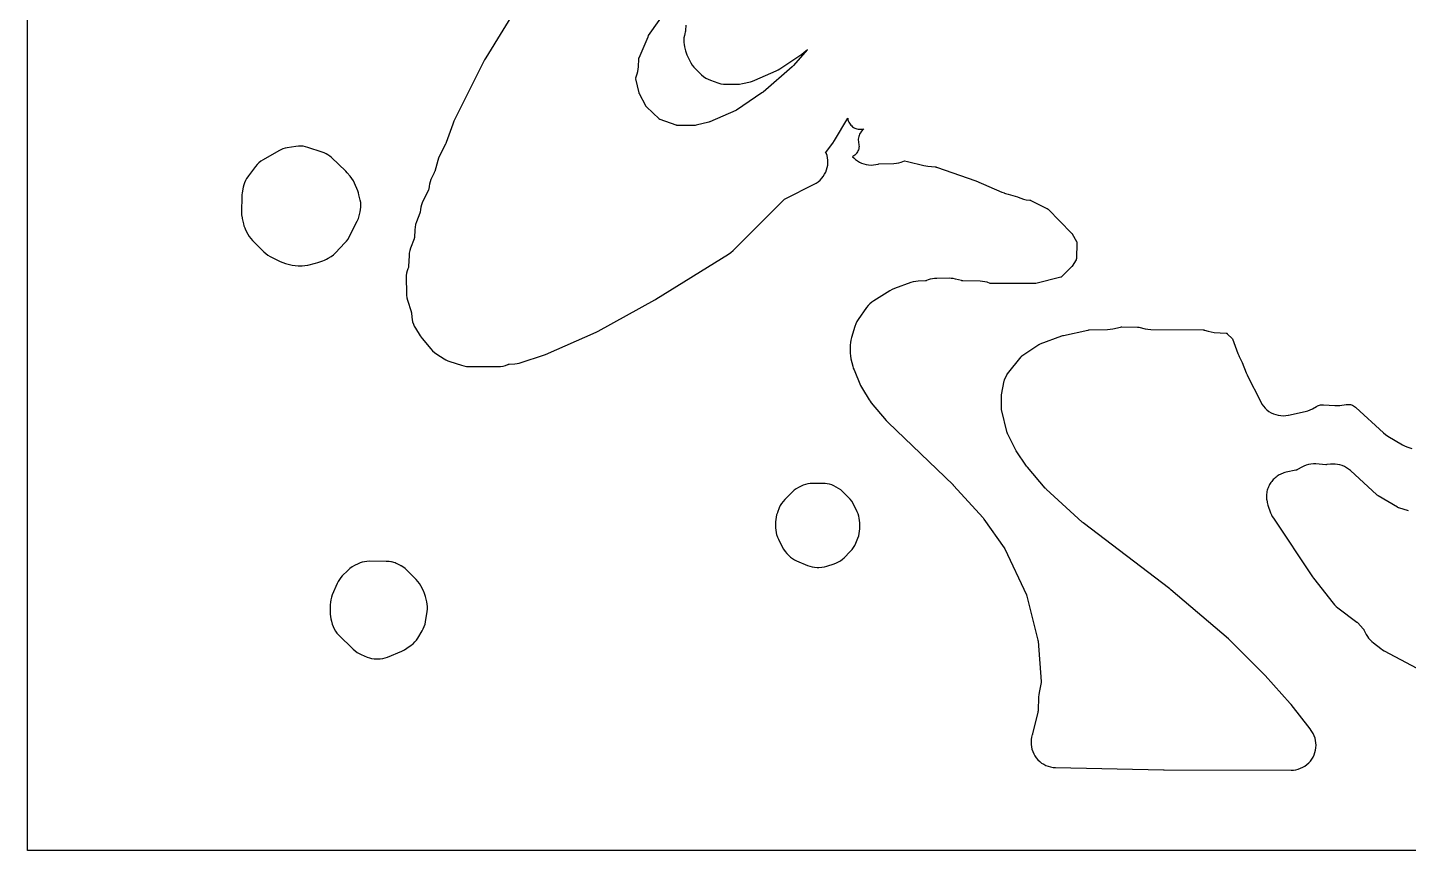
# Model space of a CAD drawing. Header units: millimetres. Extents: x 0 to 300, y 0 to 300.
# Drawn here: x 0 to 138.2, y 0 to 82.4 of the extents above; entities that cross this region are included whole.
import ezdxf

# ---------------------------------------------------------------- set-up
doc = ezdxf.new("R2010")
doc.units = ezdxf.units.MM
doc.layers.add('CUT', color=7, linetype='CONTINUOUS')

msp = doc.modelspace()

# ---------------------------------------------------------------- linework, layer by layer
at = {"layer": 'CUT'}
for points in [[(0, 299.9386), (0.0029, 299.9971), (0.0614, 300), (299.9341, 300), (299.9926, 299.9971), (299.9954, 299.9386), (299.9954, 0.0614), (299.9926, 0.0029), (299.9341, 0), (0.0614, 0), (0.0029, 0.0029), (0, 0.0614)], [(23.6523, 59.9117), (23.8461, 59.7381), (24.0569, 59.5857), (24.2823, 59.456), (25.281, 58.9487), (25.547, 58.8325), (25.8247, 58.7479), (26.4899, 58.5867), (26.7868, 58.5335), (27.088, 58.5165), (27.4689, 58.5179), (27.7618, 58.5363), (28.0505, 58.5888), (28.824, 58.777), (29.0301, 58.8367), (29.5307, 59.0051), (29.7267, 59.0803), (29.9156, 59.1717), (30.0963, 59.2786), (30.3719, 59.4579), (30.5999, 59.6252), (30.8076, 59.8172), (31.7595, 60.803), (31.9236, 60.9909), (32.0682, 61.1943), (32.1918, 61.411), (32.9886, 62.9858), (33.1013, 63.2438), (33.1844, 63.5128), (33.2836, 63.9131), (33.3293, 64.1433), (33.3533, 64.3768), (33.3552, 64.6114), (33.3352, 64.8453), (33.2932, 65.0762), (33.1655, 65.6303), (33.1114, 65.8277), (33.0414, 66.02), (32.7298, 66.7774), (32.6097, 67.0285), (32.4625, 67.2647), (32.2899, 67.4831), (31.9833, 67.8296), (31.8346, 67.9838), (30.4082, 69.3412), (30.2411, 69.4866), (30.0619, 69.6167), (29.8718, 69.7304), (29.6725, 69.8268), (29.4653, 69.9052), (28.037, 70.3746), (27.8076, 70.4381), (27.5731, 70.4795), (27.3358, 70.4984), (27.0977, 70.4946), (26.8611, 70.4682), (25.9807, 70.3272), (25.7612, 70.2818), (25.5467, 70.217), (25.3388, 70.1333), (25.1392, 70.0312), (23.5705, 69.1381), (23.3539, 68.9996), (23.1527, 68.8396), (22.969, 68.6598), (22.8047, 68.462), (22.1133, 67.5367), (22.0393, 67.4377), (21.9094, 67.2459), (21.7978, 67.0429), (21.7054, 66.8305), (21.6331, 66.6104), (21.5815, 66.3846), (21.4809, 65.826), (21.454, 65.6346), (21.442, 65.4416), (21.4063, 63.9291), (21.4178, 63.6237), (21.4664, 63.3219), (21.4838, 63.2447), (21.6, 62.7275), (21.6555, 62.522), (21.7283, 62.322), (21.8178, 62.1289), (22.0553, 61.6689), (22.1863, 61.4445), (22.3399, 61.235), (22.5144, 61.0426)], [(76.1798, 29.5289), (76.3565, 29.3664), (76.548, 29.2216), (76.7524, 29.0958), (76.968, 28.9903), (78.0395, 28.528), (78.2753, 28.44), (78.5189, 28.3762), (78.7676, 28.3372), (79.0189, 28.3234), (79.2048, 28.3226), (79.4748, 28.3361), (79.7418, 28.3786), (80.0026, 28.4497), (80.738, 28.6935), (80.9533, 28.7762), (81.1602, 28.8783), (81.3567, 28.999), (81.5412, 29.1374), (81.7123, 29.2921), (82.3403, 29.9155), (82.5114, 30.1036), (82.6626, 30.3082), (82.7922, 30.527), (82.8989, 30.7579), (83.1007, 31.2604), (83.1793, 31.4868), (83.2359, 31.7198), (83.2698, 31.9571), (83.2809, 32.1966), (83.2799, 32.785), (83.2688, 33.0161), (83.2364, 33.2452), (83.1829, 33.4703), (83.1089, 33.6895), (83.0149, 33.9009), (82.611, 34.7067), (82.4766, 34.9421), (82.3175, 35.1615), (82.1356, 35.3624), (81.5975, 35.8955), (81.3932, 36.0769), (81.1704, 36.2349), (80.9317, 36.3676), (80.6848, 36.4877), (80.4755, 36.578), (80.2589, 36.6488), (80.0368, 36.6996), (79.8109, 36.73), (79.5832, 36.7397), (78.5391, 36.7364), (78.3054, 36.7247), (78.0738, 36.6912), (77.8463, 36.6362), (77.625, 36.5602), (77.4118, 36.4638), (77.1543, 36.3326), (76.9238, 36.1991), (76.7087, 36.0419), (76.5116, 35.8628), (75.7767, 35.1194), (75.609, 34.9316), (75.4609, 34.728), (75.3341, 34.5104), (75.2298, 34.2812), (75.0424, 33.8074), (75.04, 33.8013), (74.9636, 33.5777), (74.9086, 33.3478), (74.8756, 33.1137), (74.8648, 32.8776), (74.8659, 32.2772), (74.8768, 32.048), (74.9087, 31.8208), (74.9613, 31.5974), (74.9644, 31.588), (74.9697, 31.5658), (75.0432, 31.3492), (75.1362, 31.1403), (75.5223, 30.3694), (75.6519, 30.1414), (75.8047, 29.9283), (75.9789, 29.7323), (75.9822, 29.729)], [(30.6762, 22.1751), (30.8056, 21.9594), (30.9561, 21.7577), (31.1261, 21.5722), (32.5922, 20.1255), (32.7736, 19.9632), (32.9699, 19.8193), (33.1793, 19.6951), (33.3998, 19.5919), (33.9793, 19.3543), (34.203, 19.2748), (34.4332, 19.2168), (34.6679, 19.181), (34.9049, 19.1675), (35.047, 19.1662), (35.2978, 19.1766), (35.5463, 19.212), (35.79, 19.2721), (36.0264, 19.3564), (37.4564, 19.9486), (37.7214, 20.0771), (37.9694, 20.2358), (38.3845, 20.5374), (38.575, 20.6906), (38.7496, 20.8617), (38.9067, 21.0489), (39.0447, 21.2507), (39.4833, 21.964), (39.6016, 22.1797), (39.6982, 22.4059), (39.7721, 22.6406), (39.8226, 22.8814), (39.9862, 23.9118), (40.0128, 24.1578), (40.015, 24.4051), (39.9928, 24.6515), (39.9463, 24.8945), (39.817, 25.4262), (39.7317, 25.7048), (39.6147, 25.9716), (39.3495, 26.4913), (39.2205, 26.7149), (39.0691, 26.9239), (38.8969, 27.1163), (37.988, 28.032), (37.7828, 28.2171), (37.5585, 28.3783), (37.3798, 28.4789), (37.38, 28.4792), (37.3691, 28.4849), (37.3178, 28.5138), (37.2616, 28.5415), (37.2613, 28.5416), (36.9877, 28.6763), (36.8716, 28.727), (36.7787, 28.7676), (36.655, 28.8086), (36.5622, 28.8394), (36.5622, 28.8395), (36.4289, 28.8706), (36.3401, 28.8913), (36.34, 28.8913), (36.1894, 28.9122), (36.1141, 28.9227), (35.8863, 28.9333), (34.1703, 28.9351), (33.9443, 28.9251), (33.7202, 28.8947), (33.4997, 28.8442), (33.2847, 28.774), (33.0769, 28.6846), (32.7229, 28.513), (32.4765, 28.3758), (32.2471, 28.2118), (32.0377, 28.023), (31.4981, 27.4783), (31.3407, 27.3038), (31.2004, 27.1153), (31.0784, 26.9144), (30.9759, 26.703), (30.4947, 25.5794), (30.4066, 25.3409), (30.3432, 25.0948), (30.3052, 24.8434), (30.2928, 24.5895), (30.295, 23.6391), (30.3069, 23.4008), (30.3415, 23.1648), (30.3984, 22.9331), (30.4854, 22.64), (30.5691, 22.4028)]]:
    msp.add_lwpolyline(points, close=True, dxfattribs=at)
for points in [[(53.8296, 92.3545), (45.8441, 79.3177), (45.7404, 79.1309), (42.6702, 72.9973), (42.5431, 72.6955), (41.9038, 70.8474), (41.8721, 70.7653), (41.8345, 70.6857), (41.2327, 69.521), (41.1261, 69.2856), (41.0444, 69.0404), (40.7428, 67.951), (40.7368, 67.9312), (40.7056, 67.8517), (40.6965, 67.8331), (40.4449, 67.3473), (40.349, 67.1394), (40.2726, 66.9236), (40.2162, 66.7017), (40.1803, 66.4755), (40.1483, 66.1895), (40.1459, 66.1716), (40.1384, 66.135), (40.1245, 66.1008), (40.1165, 66.0843), (39.579, 65.0431), (39.483, 64.834), (39.4066, 64.617), (39.3505, 64.3939), (39.3151, 64.1665), (39.2857, 63.8959), (39.2835, 63.8786), (39.2764, 63.843), (39.2661, 63.8081), (39.2603, 63.7921), (38.9178, 62.9167), (38.8333, 62.6608), (38.7768, 62.3973), (38.749, 62.1292), (38.7097, 61.3337), (38.7081, 61.3129), (38.7015, 61.2704), (38.6904, 61.2288), (38.6835, 61.2091), (38.3352, 60.2979), (38.2518, 60.0379), (38.1972, 59.7704), (38.1722, 59.4985), (38.1346, 58.4907), (38.1332, 58.469), (38.1266, 58.4246), (38.1152, 58.3812), (38.108, 58.3607), (38.0569, 58.2276), (37.9829, 58.0038), (37.9303, 57.774), (37.8996, 57.5402), (37.8911, 57.3046), (37.9073, 55.8117), (37.9221, 55.5663), (37.9608, 55.3235), (38.0233, 55.0857), (38.3881, 53.9312), (38.394, 53.9105), (38.4114, 53.8234), (38.4139, 53.8021), (38.4537, 53.3614), (38.4851, 53.1321), (38.5376, 52.9067), (38.6107, 52.6871), (38.7038, 52.4753), (38.8161, 52.2729), (39.2803, 51.5208), (39.487, 51.2336), (40.357, 50.1894), (40.5349, 49.9972), (40.732, 49.8247), (40.9461, 49.6737), (41.6955, 49.2021), (41.873, 49.1003), (42.0582, 49.0133), (42.2499, 48.9418), (43.4156, 48.5605), (43.6694, 48.492), (43.929, 48.4506), (44.1915, 48.4366), (47.0819, 48.435), (47.3324, 48.4474), (47.5804, 48.4849), (47.8234, 48.547), (48.0589, 48.6332), (48.0734, 48.6393), (48.0943, 48.6475), (48.1388, 48.6607), (48.1846, 48.6687), (48.207, 48.6707), (48.7645, 48.7042), (48.9811, 48.7267), (49.1948, 48.7679), (49.4042, 48.8276), (51.6194, 49.565), (51.8407, 49.6506), (56.8989, 51.8868), (57.0965, 51.9848), (62.7824, 55.1245), (62.89, 55.1874), (70.1578, 59.6873), (70.3941, 59.8532), (70.6096, 60.0452), (75.7098, 65.1461), (75.7593, 65.1906), (75.8172, 65.2235), (78.7158, 66.6731), (78.9297, 66.7936), (79.1309, 66.9346), (79.3172, 67.0945), (79.4869, 67.272), (79.6384, 67.4653), (79.7702, 67.6724), (79.8811, 67.8916), (79.9699, 68.1205), (80.0358, 68.3571), (80.0782, 68.599), (80.0966, 68.8438), (80.091, 69.0893), (80.0613, 69.3331), (80.0078, 69.5728), (79.9629, 69.7091), (79.9458, 69.7613), (79.9147, 69.7795), (79.8435, 69.8311), (80.5861, 70.8039), (80.7532, 71.0524), (82.0758, 73.2987), (82.0809, 73.2485), (82.105, 73.1291), (82.1406, 73.0127), (82.1873, 72.9002), (82.2448, 72.7928), (82.3124, 72.6915), (82.3896, 72.5973), (82.4756, 72.511), (82.5696, 72.4335), (82.6706, 72.3656), (82.7778, 72.3078), (82.8901, 72.2607), (83.0065, 72.2247), (83.1258, 72.2003), (83.247, 72.1875), (83.3688, 72.1867), (83.4901, 72.1976), (83.6097, 72.2204), (83.6581, 72.2346), (83.439, 71.9475), (83.4212, 71.9242), (83.4162, 71.9176), (83.3288, 71.7909), (83.268, 71.6816), (83.218, 71.567), (83.1793, 71.4481), (83.1522, 71.326), (83.137, 71.202), (83.1337, 71.077), (83.1425, 70.9523), (83.1633, 70.829), (83.1684, 70.8098), (83.1931, 70.6965), (83.2068, 70.5814), (83.2093, 70.4655), (83.2005, 70.3498), (83.1807, 70.2356), (83.1499, 70.1238), (83.1085, 70.0155), (83.0568, 69.9117), (82.9991, 69.8193), (82.9733, 69.785), (82.9661, 69.7753), (82.964, 69.7725), (82.9609, 69.7685), (82.9544, 69.76), (82.8774, 69.6758), (82.7913, 69.5981), (82.698, 69.5292), (82.5986, 69.4695), (82.5946, 69.4676), (82.6046, 69.4572), (82.5728, 69.4386), (82.6773, 69.3251), (82.8567, 69.1646), (83.0507, 69.0221), (83.2575, 68.899), (83.4751, 68.7962), (83.7017, 68.7149), (83.935, 68.6558), (84.1729, 68.6193), (84.4132, 68.6059), (84.6537, 68.6157), (84.8921, 68.6486), (85.1263, 68.7042), (85.2092, 68.7282), (86.6987, 68.7674), (86.9456, 68.7862), (87.1895, 68.8293), (87.4279, 68.8963), (87.7726, 69.012), (87.7745, 69.0126), (88.0603, 68.9586), (89.6897, 68.549), (89.8954, 68.5064), (90.104, 68.4812), (90.8433, 68.4233), (90.8486, 68.4228), (90.8993, 68.4146), (90.9236, 68.4084), (90.9272, 68.4073), (90.945, 68.4016), (90.9495, 68.4001), (94.9101, 67.013), (97.518, 65.892), (97.7504, 65.8054), (97.7766, 65.7986), (97.8678, 65.7577), (98.1256, 65.6742), (99.0714, 65.4238), (99.1404, 65.3882), (99.4012, 65.2719), (99.6736, 65.1862), (99.954, 65.1321), (100.2945, 65.0864), (100.3145, 65.0831), (100.3569, 65.0727), (100.3963, 65.0583), (100.4104, 65.052), (100.4164, 65.0492), (102.0246, 64.2565), (102.0431, 64.2467), (102.081, 64.2224), (102.116, 64.194), (102.1311, 64.1795), (104.4751, 61.7995), (104.4788, 61.7956), (104.5117, 61.7562), (104.5269, 61.7343), (104.5392, 61.7139), (104.9755, 60.9497), (104.9836, 60.9348), (104.9986, 60.9018), (105.001, 60.8659), (105.001, 60.8488), (104.9613, 59.2299), (104.9603, 59.2109), (104.9552, 59.1704), (104.9381, 59.1333), (104.9288, 59.1167), (104.5575, 58.4893), (104.5547, 58.4847), (104.5252, 58.4431), (104.508, 58.423), (104.4916, 58.4059), (103.5163, 57.4431), (103.5019, 57.4296), (103.4688, 57.4033), (103.4292, 57.3886), (103.4102, 57.3832), (100.9129, 56.7449), (100.9078, 56.7437), (100.8585, 56.7352), (100.8326, 56.7331), (100.8094, 56.7325), (96.4581, 56.7426), (96.4391, 56.7431), (96.3985, 56.7473), (96.3585, 56.7556), (96.3402, 56.7609), (96.02, 56.862), (95.7914, 56.9224), (95.558, 56.9609), (95.3221, 56.9773), (93.6059, 57.0147), (93.5847, 57.0158), (93.4937, 57.0281), (93.4729, 57.0328), (92.857, 57.1889), (92.6498, 57.2322), (92.4395, 57.2578), (92.2279, 57.2655), (90.9913, 57.2582), (90.7732, 57.2474), (90.557, 57.2176), (90.3441, 57.169), (90.1363, 57.1021), (89.9774, 57.0431), (89.9591, 57.0369), (89.9189, 57.0265), (89.8779, 57.0203), (89.8586, 57.0189), (89.134, 56.9848), (88.8805, 56.9598), (88.6309, 56.9092), (88.3877, 56.8335), (86.7548, 56.2322), (86.5245, 56.134), (86.3052, 56.0133), (84.7039, 55.0244), (84.4968, 54.8817), (84.3051, 54.7188), (84.1307, 54.5374), (83.9754, 54.3395), (83.1407, 53.1576), (83.0011, 52.9361), (82.8854, 52.7013), (82.795, 52.4557), (82.4456, 51.3285), (82.3827, 51.0822), (82.3452, 50.8307), (82.3335, 50.5767), (82.3372, 49.7855), (82.3553, 49.4959), (82.407, 49.2103), (82.583, 48.4815), (82.639, 48.2851), (82.7108, 48.0939), (83.3739, 46.5269), (83.4539, 46.3562), (83.5466, 46.1919), (84.21, 45.1128), (84.3142, 44.9568), (84.4297, 44.8092), (85.9425, 43.0177), (86.1207, 42.8277), (92.6186, 36.5863), (92.6483, 36.5568), (92.6769, 36.5262), (95.6197, 33.273), (95.6663, 33.2183), (95.7095, 33.1608), (97.7469, 30.2746), (97.75, 30.27), (97.7929, 30.1971), (97.8015, 30.1799), (99.9693, 25.5662), (99.9767, 25.5495), (100.0032, 25.4751), (100.0081, 25.4575), (101.1125, 21.0368), (101.1137, 21.0316), (101.1269, 20.952), (101.1288, 20.9338), (101.4422, 16.9005), (101.4432, 16.8827), (101.4425, 16.8444), (101.4382, 16.8063), (101.435, 16.7888), (101.2272, 15.7967), (101.1916, 15.5797), (101.1752, 15.3603), (101.133, 13.9743), (101.1319, 13.9544), (101.1202, 13.8694), (101.116, 13.85), (100.5795, 11.6748), (100.5626, 11.6135), (100.5528, 11.5841), (100.4865, 11.347), (100.4439, 11.1045), (100.4253, 10.859), (100.4309, 10.6129), (100.4607, 10.3685), (100.5145, 10.1283), (100.5915, 9.8944), (100.6913, 9.6693), (100.8126, 9.4551), (100.9545, 9.2539), (101.1154, 9.0676), (101.294, 8.8981), (101.4883, 8.7469), (101.6965, 8.6155), (101.9167, 8.5053), (102.1466, 8.4173), (102.384, 8.3523), (102.6268, 8.311), (102.8723, 8.2938), (113.6985, 8.0683), (113.7425, 8.0678), (126.4455, 8.0267), (126.6906, 8.038), (126.9334, 8.0732), (127.1716, 8.1321), (127.4029, 8.214), (127.6251, 8.3182), (127.8359, 8.4437), (128.0335, 8.5892), (128.2158, 8.7534), (128.3811, 8.9347), (128.5279, 9.1314), (128.6547, 9.3414), (128.7603, 9.5629), (128.8437, 9.7937), (128.904, 10.0315), (128.9408, 10.2741), (128.9536, 10.5192), (128.9422, 10.7643), (128.907, 11.0071), (128.8481, 11.2453), (128.7661, 11.4766), (128.6618, 11.6987), (128.5363, 11.9095), (128.468, 12.0125), (128.3508, 12.1744), (126.4511, 14.5917), (126.3476, 14.715), (123.8555, 17.4971), (123.7632, 17.5947), (120.3351, 21.0309), (120.1897, 21.1654), (114.4276, 26.0914), (114.3157, 26.1817), (105.6432, 32.7719), (105.5994, 32.8069), (105.5572, 32.8439), (101.9514, 36.1625), (101.8997, 36.213), (101.8512, 36.2666), (100.0626, 38.3666), (100.0213, 38.4179), (99.9829, 38.4713), (98.9524, 39.9936), (98.9115, 40.0583), (98.8749, 40.1256), (98.0961, 41.6721), (98.0871, 41.6913), (98.0554, 41.777), (98.0498, 41.7974), (97.4748, 44.1337), (97.47, 44.156), (97.4583, 44.2537), (97.4576, 44.2765), (97.4595, 45.4878), (97.4599, 45.5057), (97.4674, 45.583), (97.4705, 45.6007), (97.7436, 47.0015), (97.7446, 47.0065), (97.7576, 47.0534), (97.7664, 47.077), (97.7755, 47.0978), (98.0062, 47.5902), (98.0161, 47.6099), (98.066, 47.6905), (98.0792, 47.708), (99.4322, 49.4095), (99.4446, 49.4242), (99.4736, 49.4539), (99.5055, 49.4804), (99.5213, 49.4916), (101.2194, 50.6307), (101.2381, 50.6424), (101.323, 50.6859), (101.3434, 50.6942), (103.5166, 51.5016), (103.5957, 51.5278), (103.6765, 51.5485), (106.118, 52.0835), (106.1357, 52.087), (106.2132, 52.0963), (106.2313, 52.0972), (108.093, 52.1411), (108.3521, 52.1607), (108.6078, 52.2071), (109.365, 52.3856), (109.3872, 52.3902), (109.4843, 52.401), (109.5069, 52.4015), (111.0888, 52.3866), (111.1109, 52.3858), (111.2056, 52.3737), (111.2272, 52.369), (111.833, 52.2177), (112.124, 52.1631), (112.4194, 52.1432), (117.6671, 52.1026), (117.6859, 52.102), (117.7262, 52.0976), (117.7659, 52.0892), (117.784, 52.0839), (118.1524, 51.9664), (118.4434, 51.8925), (118.7412, 51.854), (119.9642, 51.7701), (119.9832, 51.7683), (120.0233, 51.7613), (120.0548, 51.7356), (120.0686, 51.7225), (120.5823, 51.2068), (121.1206, 49.7466), (121.2153, 49.5237), (121.258, 49.4353), (121.5462, 48.8389), (121.9502, 47.8048), (122.048, 47.5862), (122.0594, 47.5635), (123.4148, 44.8842), (123.5401, 44.6648), (123.6868, 44.4592), (123.8536, 44.2695), (124.0386, 44.0975), (124.2401, 43.9452), (124.4559, 43.8139), (124.6839, 43.7051), (124.9217, 43.6198), (125.1668, 43.5589), (125.4169, 43.5232), (125.6693, 43.5128), (125.9214, 43.5279), (126.1708, 43.5684), (126.2095, 43.5768), (127.8792, 43.9355), (128.1263, 44.002), (128.3654, 44.0935), (128.5939, 44.2089), (129.0133, 44.4484), (129.0672, 44.4775), (129.0845, 44.4863), (129.191, 44.5339), (129.2964, 44.5692), (129.4047, 44.594), (129.5149, 44.6081), (129.6315, 44.6115), (129.651, 44.6111), (129.7121, 44.6084), (130.8269, 44.5318), (131.0739, 44.527), (131.3202, 44.5467), (131.9748, 44.6316), (132.0351, 44.638), (132.0543, 44.6395), (132.1698, 44.6432), (132.2796, 44.6361), (132.3882, 44.6183), (132.4945, 44.5902), (132.5977, 44.5518), (132.6966, 44.5037), (132.7904, 44.4462), (132.8826, 44.3766), (132.8974, 44.3642), (132.943, 44.3243), (135.7031, 41.7848), (135.9071, 41.6162), (136.1278, 41.47), (137.6204, 40.5916), (137.8671, 40.4643), (138.1263, 40.3651), (138.5273, 40.2368)], [(65.863, 82.5977), (65.8395, 82.0774), (65.8355, 82.0182), (65.8337, 81.9994), (65.8179, 81.8874), (65.7916, 81.7773), (65.7781, 81.7307), (65.7792, 81.7304), (65.7321, 81.5542), (65.6938, 81.3323), (65.6756, 81.1078), (65.6777, 80.8825), (65.7, 80.6584), (65.7425, 80.4372), (65.8414, 80.0232), (65.8985, 79.8217), (65.9724, 79.6258), (66.0623, 79.4367), (66.3776, 78.8397), (66.5162, 78.6084), (66.6788, 78.3934), (66.8637, 78.1972), (67.4564, 77.6325), (67.658, 77.4599), (67.8768, 77.3096), (68.1102, 77.1834), (68.3557, 77.0826), (69.0927, 76.8249), (69.3644, 76.7468), (69.6432, 76.6999), (69.9255, 76.6848), (70.9783, 76.688), (71.2591, 76.7047), (71.5362, 76.7528), (72.3329, 76.9378), (72.5584, 77.0014), (72.777, 77.0859), (74.9066, 78.0259), (75.1039, 78.1236), (75.2918, 78.2382), (77.4828, 79.7112), (77.73, 79.9007), (78.0099, 80.1444), (78.0379, 80.1665), (78.0158, 80.1385), (76.6439, 78.5608), (76.5862, 78.4988), (76.5242, 78.441), (73.617, 75.9089), (73.5579, 75.8606), (73.496, 75.8161), (70.9606, 74.1117), (70.9458, 74.1022), (70.8823, 74.0672), (70.8664, 74.0598), (68.2795, 72.9179), (68.2623, 72.9108), (68.1891, 72.8864), (68.171, 72.8817), (66.9205, 72.5913), (66.8986, 72.5869), (66.8067, 72.5762), (66.7843, 72.5755), (65.0604, 72.5703), (65.038, 72.5709), (64.992, 72.576), (64.947, 72.5862), (64.9256, 72.593), (63.31, 73.1579), (63.2904, 73.1654), (63.2513, 73.1839), (63.217, 73.2102), (63.2015, 73.2243), (61.9465, 74.42), (61.9314, 74.4352), (61.9029, 74.4689), (61.8782, 74.5054), (61.8678, 74.5241), (61.2327, 75.7265), (61.2253, 75.7414), (61.2118, 75.7731), (61.202, 75.8029), (61.1957, 75.8265), (60.8634, 77.2172), (60.8595, 77.2353), (60.8542, 77.273), (60.8631, 77.31), (60.8687, 77.3277), (61.004, 77.7228), (61.0701, 77.9507), (61.1143, 78.1838), (61.1363, 78.4201), (61.173, 79.2337), (61.1742, 79.2513), (61.179, 79.2874), (61.1901, 79.3216), (61.1966, 79.3382), (62.0913, 81.4516), (62.1001, 81.4708), (62.1426, 81.5474), (62.1543, 81.565), (64.2829, 84.588)], [(138.1975, 33.9854), (137.2362, 34.2931), (137.2154, 34.3004), (137.1321, 34.3377), (137.1128, 34.3483), (135.1558, 35.5001), (135.1379, 35.5113), (135.0679, 35.5631), (135.0521, 35.5769), (132.4018, 38.0154), (132.2157, 38.1707), (132.0154, 38.3072), (131.8029, 38.4237), (131.5801, 38.519), (131.3491, 38.5923), (131.1121, 38.6429), (130.8713, 38.6704), (130.6289, 38.6744), (130.3874, 38.6548), (130.0662, 38.6132), (130.0466, 38.6111), (129.9653, 38.6087), (129.9457, 38.6095), (128.928, 38.6795), (128.6833, 38.6843), (128.4393, 38.6652), (128.1984, 38.6223), (127.9628, 38.5561), (127.7348, 38.4671), (127.5166, 38.3563), (127.0868, 38.1108), (127.0689, 38.1012), (127.0305, 38.0842), (126.9907, 38.0712), (126.9709, 38.0665), (126.9684, 38.0659), (126.9329, 38.0592), (125.9605, 37.8494), (125.8373, 37.8163), (125.7213, 37.7852), (125.7204, 37.7849), (125.7194, 37.7846), (125.5998, 37.7392), (125.4876, 37.6968), (125.4867, 37.6964), (125.4858, 37.696), (125.3711, 37.6388), (125.2639, 37.5855), (125.2631, 37.585), (125.2623, 37.5846), (125.1535, 37.5161), (125.0524, 37.4524), (125.0517, 37.4519), (125.051, 37.4515), (124.9492, 37.3721), (124.8552, 37.2989), (124.8547, 37.2984), (124.8541, 37.2979), (124.7604, 37.2084), (124.6744, 37.1265), (124.6739, 37.1259), (124.6734, 37.1255), (124.5887, 37.0266), (124.5117, 36.9369), (124.5113, 36.9363), (124.5109, 36.9358), (124.4361, 36.8285), (124.3687, 36.7319), (124.3684, 36.7314), (124.3681, 36.7309), (124.3039, 36.616), (124.2469, 36.5138), (124.2467, 36.5133), (124.2464, 36.5128), (124.1937, 36.3911), (124.1474, 36.2845), (124.1473, 36.2841), (124.1471, 36.2837), (124.1064, 36.156), (124.0714, 36.0465), (124.0713, 36.0461), (124.0712, 36.0457), (124.043, 35.9128), (124.0195, 35.8021), (124.0195, 35.8017), (124.0194, 35.8014), (124.0043, 35.6638), (123.9922, 35.5537), (123.9922, 35.5534), (123.9922, 35.5532), (123.9909, 35.4107), (123.9899, 35.3038), (123.99, 35.3036), (123.99, 35.3034), (124.0035, 35.1544), (124.0126, 35.055), (124.0126, 35.0548), (124.0126, 35.0547), (124.0442, 34.8913), (124.0599, 34.8096), (124.06, 34.8096), (124.06, 34.8095), (124.1316, 34.5702), (124.4062, 33.7955), (124.4837, 33.6028), (124.577, 33.4171), (124.6853, 33.2398), (128.5976, 27.3979), (128.7031, 27.252), (130.6624, 24.7387), (130.8064, 24.57), (130.9647, 24.4147), (131.1363, 24.2741), (133.0483, 22.8433), (133.0629, 22.8318), (133.1197, 22.7805), (133.1325, 22.7671), (133.672, 22.179), (133.6836, 22.1658), (133.7059, 22.1367), (133.7255, 22.1056), (133.7337, 22.0905), (133.9771, 21.6175), (134.0882, 21.4234), (134.2162, 21.24), (134.3601, 21.0688), (134.5188, 20.9112), (134.6909, 20.7683), (135.4494, 20.1939), (135.6125, 20.0803), (135.7841, 19.9801), (140.1116, 17.677)]]:
    msp.add_lwpolyline(points, dxfattribs=at)

doc.saveas('drawing.dxf')
